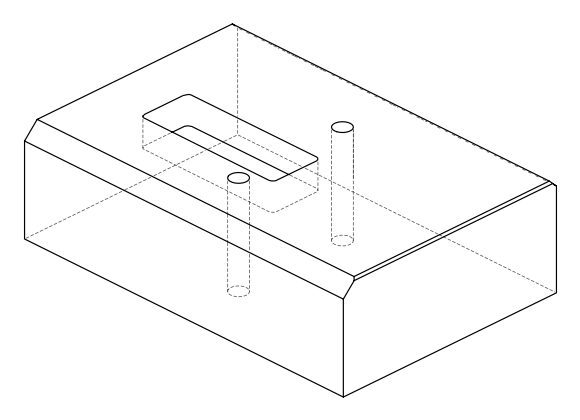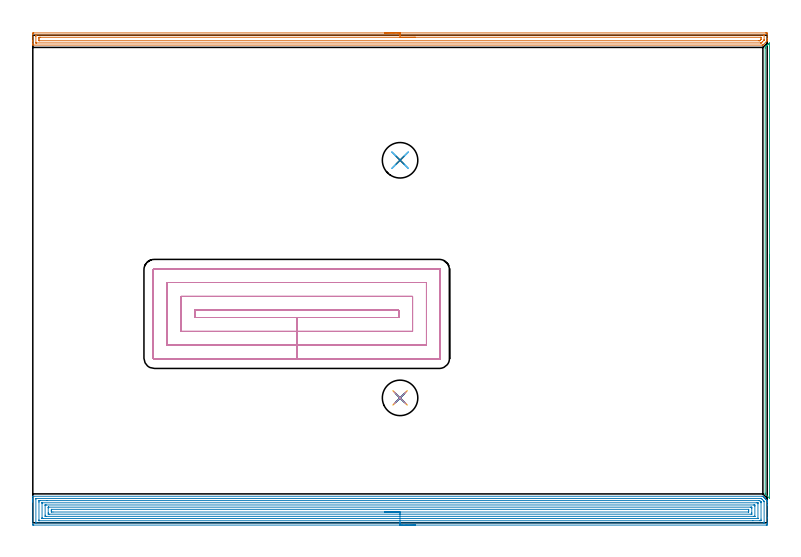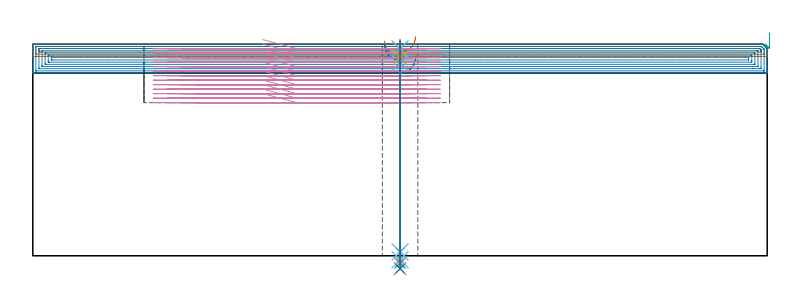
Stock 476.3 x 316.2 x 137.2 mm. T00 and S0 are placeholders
(PLAN: 14 operations, 10 tool changes, 86.5 min)
(1 AREA_MILL | FG_CHAMFER_SURFACE | UGT0205_001 | 11.63 min | 14861 mm3)
(2 AREA_MILL_1 | FG_CHAMFER_SURFACE_1 | UGT0205_001 | 26.97 min | 83279 mm3)
(3 AREA_MILL_2 | FG_CHAMFER_SURFACE_2 | UGT0205_001 | 2.5 min | 1143 mm3)
(4 MILL_RECTANGULAR_POCKET | POCKET_RECTANGULAR_STRAIGHT | NXT0201_011 | Follow Part, ap 3, ae 75% | 41.64 min | 529818 mm3)
(5 SPOT_DRILL | STEP1HOLE | NXT0321_9005460120000 | 0.05 min | 121 mm3)
(6 SPOT_DRILL_1 | STEP1HOLE_1 | NXT0321_9005460120000 | 0.05 min | 222 mm3)
(7 DRILL_BLIND_HOLE_INTO_CENTER | STEP1HOLE | NXT0301_125 | 0.05 min | 81 mm3)
(8 GUN_DRILL_THROUGH_HOLE | STEP1HOLE | UGT0307_001 | 0.61 min | 2562 mm3)
(9 SPADE_DRILL_TO_ENLARGE_THROUGH_HOLE | STEP1HOLE | UGT0306_005 | 0.58 min | 19701 mm3)
(10 DRILL_TO_ENLARGE_THROUGH_HOLE | STEP1HOLE | UGT0301_055 | 0.59 min | 34330 mm3)
(11 DRILL_BLIND_HOLE_INTO_CENTER_1 | STEP1HOLE_1 | NXT0301_125 | 0.05 min | 184 mm3)
(12 GUN_DRILL_THROUGH_HOLE_1 | STEP1HOLE_1 | UGT0307_001 | 0.61 min | 2469 mm3)
(13 SPADE_DRILL_TO_ENLARGE_THROUGH_HOLE_1 | STEP1HOLE_1 | UGT0306_005 | 0.58 min | 19793 mm3)
(14 DRILL_TO_ENLARGE_THROUGH_HOLE_1 | STEP1HOLE_1 | UGT0301_055 | 0.59 min | 34333 mm3)
(TOOL UGT0205_001 | Chamfer Mill 20 x 3 x 45 deg. | D20 FL50 Z2)
(TOOL NXT0201_011 | ENDMILL 12mm [2P460-1200-NA 1630] | D12 FL38 Z6)
(TOOL NXT0321_9005460120000 | NC Spot Drill, 142deg, 12mm, Carbide, Uncoated | D12 PA142 FL30 Z2)
(TOOL NXT0301_125 | Carbide Drill 6mm [861.1-0600-018A1-GP GC34] | D6 PA150 FL18.7 Z2)
(TOOL UGT0307_001 | Gun Drill 5 mm | D5 PA130 FL24 Z1)
(TOOL UGT0306_005 | Spade Drill 14.5mm | D14.5 PA132 FL10 Z2)
(TOOL UGT0301_055 | Twist Drill 23 mm | D23 PA118 FL155 Z2)
(OP 1 AREA_MILL)
G17 G21 G94 G90
T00 M6
G54
G17 G0 G90 X228.15 Y317.7 S1061 M3
G43 Z147.2 H0
Z139.3
G94 G1 X228.188 Z138.428 F250.
X228.302 Z137.564
X228.491 Z136.712
X228.753 Z135.88
X229.087 Z135.074
X229.49 Z134.3
X229.958 Z133.564
X230.49 Z132.872
X231.079 Z132.229
X231.722 Z131.64
X232.414 Z131.108
X233.15 Z130.64
X233.924 Z130.237
X234.73 Z129.903
X235.562 Z129.641
X236.414 Z129.452
X237.278 Z129.338
X238.15 Z129.3
X475.251
X475.687 Y317.699 Z129.301
X476.118 Y317.695 Z129.303
X476.29 Y317.691 Z129.305
X476.3 Y317.27 Z129.726
Y314.078 Z132.918
Y313.75 Z133.244
X476.299 Y312.65 Z134.348
X476.297 Y312.607 Z134.39
X476.282 Y312.581 Z134.416
X476.132 Y312.43 Z134.566
X475.985 Y312.284 Z134.715
X475.699 Y311.999 Z135.001
X473.901 Y310.2 Z136.798
X473.709 Y310.008 Z136.991
X473.702 Y310.002 Z136.998
X473.507 Y309.803 Z137.188
X473.008 Y309.8 Z137.2
X0.167
X0.01 Y309.806 Z137.193
X0. Y310.121 Z136.878
Y310.454 Z136.546
Y311.11 Z135.885
Y312.318 Z134.678
Y312.87 Z134.124
Y316.994 Z130.003
X0.004 Y317.27 Z129.727
X0.01 Y317.692 Z129.306
X0.181 Y317.695 Z129.303
X0.613 Y317.7 Z129.3
X238.15
Y316.286 Z130.714
X473.901 Y316.285 Z130.715
X474.007
X474.265 Y316.28 Z130.72
X474.289 Y316.279 Z130.721
X474.293 Y316.26 Z130.74
X474.298 Y316.229 Z130.771
X474.299 Y316.198 Z130.802
X474.3 Y315.997 Z131.003
X474.298 Y313.358 Z133.642
X474.292 Y313.114 Z133.886
X474.29 Y313.055 Z133.945
X474.246 Y313.007 Z133.993
X474.118 Y312.87 Z134.13
X474.011 Y312.761 Z134.239
X473.901 Y312.651 Z134.349
X473.241 Y311.99 Z135.01
X473.008 Y311.758 Z135.242
X472.679 Y311.434 Z135.566
X472.486 Y311.248 Z135.752
X472.454 Y311.221 Z135.779
X472.41 Y311.219 Z135.781
X472.312 Y311.216 Z135.784
X472.115 Y311.215 Z135.785
X472.009 Y311.214 Z135.786
X2.399 Y311.215 Z135.785
X2.293
X2.035 Y311.22 Z135.78
X2.011 Y311.221 Z135.779
X2.007 Y311.24 Z135.76
X2.002 Y311.272 Z135.728
X2.001 Y311.302 Z135.698
X2. Y311.503 Z135.497
X2.002 Y315.51 Z131.49
X2.004 Y315.899 Z131.101
X2.015 Y316.279 Z130.721
X2.399 Y316.284 Z130.716
X2.505 Y316.285 Z130.715
X238.15 Y316.286 Z130.714
Y314.872 Z132.128
X471.87 Y314.871 Z132.129
X472.115 Y314.87 Z132.13
X472.196 Y314.868 Z132.132
X472.26 Y314.865 Z132.135
X472.29 Y314.859 Z132.141
X472.292 Y314.812 Z132.188
X472.297 Y314.63 Z132.37
X472.299 Y314.448 Z132.552
X472.298 Y313.75 Z133.25
X472.296 Y313.572 Z133.428
X472.29 Y313.509 Z133.491
X472.253 Y313.464 Z133.536
X472.115 Y313.317 Z133.683
X471.891 Y313.091 Z133.909
X471.669 Y312.87 Z134.13
X471.444 Y312.652 Z134.348
X471.428 Y312.639 Z134.361
X471.404 Y312.635 Z134.365
X471.344 Y312.632 Z134.368
X471.222 Y312.63 Z134.37
X470.574 Y312.629 Z134.371
X4.43
X4.185 Y312.63 Z134.37
X4.104 Y312.632 Z134.368
X4.04 Y312.635 Z134.365
X4.01 Y312.641 Z134.359
X4.008 Y312.688 Z134.312
X4.003 Y312.87 Z134.13
X4. Y313.052 Z133.948
Y313.75 Z133.25
Y313.932 Z133.068
X4.002 Y314.63 Z132.37
X4.005 Y314.808 Z132.192
X4.011 Y314.865 Z132.135
X4.063 Y314.867 Z132.133
X4.185 Y314.869 Z132.131
X4.833 Y314.871 Z132.129
X5.078 Y314.872 Z132.128
X238.15
X239.022 Z132.166
X239.886 Z132.28
X240.738 Z132.469
X241.57 Z132.732
X242.376 Z133.065
X243.15 Z133.468
X243.886 Z133.937
X244.578 Z134.468
X245.221 Z135.057
X245.81 Z135.701
X246.342 Z136.393
X246.81 Z137.128
X247.213 Z137.902
X247.547 Z138.708
X247.809 Z139.54
X247.998 Z140.392
X248.112 Z141.257
X248.15 Z142.128
G0 Z147.2
M5
M2
(OP 2 AREA_MILL_1)
G17 G21 G94 G90
T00 M6
G54
G17 G0 G90 X248.15 Y-1.5 S1061 M3
G43 Z147.2 H0
Z128.5
G94 G1 X248.112 Z127.628 F250.
X247.998 Z126.764
X247.809 Z125.912
X247.547 Z125.08
X247.213 Z124.274
X246.81 Z123.5
X246.342 Z122.764
X245.81 Z122.072
X245.221 Z121.429
X244.578 Z120.84
X243.886 Z120.309
X243.15 Z119.84
X242.376 Z119.437
X241.57 Z119.103
X240.738 Z118.841
X239.886 Z118.652
X239.022 Z118.538
X238.15 Z118.5
X0.613
X0.221 Y-1.496 Z118.503
X0.01 Y-1.492 Z118.506
X0. Y-1.277 Z118.72
Y13.437 Z133.432
Y14.045 Z134.039
Y14.6 Z134.596
Y14.93 Z134.926
Y15.485 Z135.481
Y15.815 Z135.81
Y16.827 Z136.826
X0.008 Y17.179 Z137.171
X0.01 Y17.197 Z137.188
X0.167 Y17.2 Z137.2
X473.008
X473.495 Z137.181
X473.548 Y17.153 Z137.15
X473.559 Y17.142 Z137.14
X473.901 Y16.8 Z136.798
X474.002 Y16.7 Z136.696
X474.099 Y16.602 Z136.601
X474.199 Y16.502 Z136.501
X474.297 Y16.405 Z136.401
X474.391 Y16.309 Z136.309
X474.496 Y16.204 Z136.203
X474.592 Y16.11 Z136.106
X474.683 Y16.017 Z136.016
X474.794 Y15.906 Z135.906
X474.887 Y15.815 Z135.811
X474.976 Y15.724 Z135.724
X475.092 Y15.609 Z135.608
X475.182 Y15.52 Z135.516
X475.268 Y15.432 Z135.431
X475.389 Y15.311 Z135.31
X475.477 Y15.225 Z135.221
X475.561 Y15.14 Z135.139
X475.687 Y15.013 Z135.013
X475.772 Y14.93 Z134.926
X476.012 Y14.688 Z134.688
X476.213 Y14.487 Z134.486
X476.282 Y14.416 Z134.415
X476.3 Y14.393 Z134.39
Y14.045 Z134.043
Y13.992 Z133.991
Y13.16 Z133.154
Y11.945 Z131.941
Y11.39 Z131.384
Y3.122 Z123.119
Y-0.115 Z119.883
X476.299 Y-0.392 Z119.605
X476.295 Y-0.999 Z118.998
X476.291 Y-1.492 Z118.506
X476.186 Y-1.494 Z118.504
X475.687 Y-1.5 Z118.5
X238.15
Y-0.086 Z119.914
X2.177
X2.081 Y-0.085 Z119.915
X2.033 Y-0.082 Z119.918
X2.015 Y-0.079 Z119.921
X2.01 Y-0.07 Z119.93
X2.005 Y0.04 Z120.04
X2.001 Y0.28 Z120.28
Y15.324 Z135.324
X2.007 Y15.72 Z135.72
X2.01 Y15.77 Z135.77
X2.025 Y15.779 Z135.779
X2.075 Y15.782 Z135.782
X2.183 Y15.785 Z135.785
X2.399 Y15.786 Z135.786
X472.145 Y15.785 Z135.785
X472.359 Y15.779 Z135.779
X472.468 Y15.77 Z135.77
X472.685 Y15.559 Z135.559
X473.008 Y15.242 Z135.242
X473.321 Y14.93 Z134.93
X473.901 Y14.348 Z134.348
X474.196 Y14.045 Z134.045
X474.29 Y13.944 Z133.944
X474.294 Y13.847 Z133.847
X474.299 Y13.65 Z133.65
Y0.376 Z120.376
X474.293 Y-0.02 Z119.98
X474.29 Y-0.07 Z119.93
X474.275 Y-0.079 Z119.921
X474.225 Y-0.082 Z119.918
X474.117 Y-0.084 Z119.916
X473.901 Y-0.086 Z119.914
X238.15
Y1.329 Z121.329
X4.075
X4.035 Y1.33 Z121.33
X4.014 Y1.332 Z121.332
X4.01 Y1.334 Z121.334
X4.007 Y1.35 Z121.35
X4.002 Y1.472 Z121.472
X4. Y1.655 Z121.655
Y1.839 Z121.839
Y13.343 Z133.343
X4.005 Y14.045 Z134.045
X4.009 Y14.219 Z134.219
X4.029 Y14.365 Z134.365
X4.185 Y14.366 Z134.366
X4.749 Y14.37 Z134.37
X9.272 Y14.372 Z134.372
X470.893 Y14.371 Z134.371
X471.222 Y14.369 Z134.369
X471.332 Y14.368 Z134.368
X471.415 Y14.365 Z134.365
X471.482 Y14.306 Z134.306
X471.751 Y14.045 Z134.045
X472.115 Y13.685 Z133.685
X472.245 Y13.552 Z133.552
X472.275 Y13.518 Z133.518
X472.287 Y13.502 Z133.502
X472.291 Y13.465 Z133.465
X472.297 Y13.343 Z133.343
X472.299 Y13.16 Z133.16
X472.3 Y12.976 Z132.976
Y2.357 Z122.357
X472.295 Y1.655 Z121.655
X472.291 Y1.481 Z121.481
X472.271 Y1.335 Z121.335
X472.115 Y1.334 Z121.334
X471.551 Y1.33 Z121.33
X467.026 Y1.328 Z121.328
X238.15 Y1.329 Z121.329
Y2.743 Z122.743
X6.66
X6.108 Y2.745 Z122.745
X6.05 Y2.747 Z122.747
X6.016 Y2.749 Z122.749
X6.01 Y2.787 Z122.787
X6.006 Y2.99 Z122.99
X6. Y3.396 Z123.396
X6.001 Y12.703 Z132.703
X6.003 Y12.917 Z132.917
X6.006 Y12.943 Z132.943
X6.01 Y12.95 Z132.95
X6.018 Y12.953 Z132.953
X6.077 Y12.956 Z132.956
X6.176 Y12.957 Z132.957
X469.641
X470.192 Y12.955 Z132.955
X470.25 Y12.953 Z132.953
X470.284 Y12.951 Z132.951
X470.29 Y12.913 Z132.913
X470.294 Y12.71 Z132.71
X470.3 Y12.304 Z132.304
X470.299 Y2.997 Z122.997
X470.297 Y2.783 Z122.783
X470.294 Y2.757 Z122.757
X470.29 Y2.75 Z122.75
X470.282 Y2.747 Z122.747
X470.223 Y2.744 Z122.744
X470.124 Y2.743 Z122.743
X238.15
Y4.157 Z124.157
X8.65
X8.495 Y4.158 Z124.158
X8.186 Y4.164 Z124.164
X8.009 Y4.168 Z124.168
X8.006 Y4.218 Z124.218
X8.003 Y4.31 Z124.31
X8. Y4.954 Z124.954
Y11.47 Z131.47
X8.002 Y11.511 Z131.511
X8.005 Y11.53 Z131.53
X8.008 Y11.534 Z131.534
X8.032 Y11.537 Z131.537
X8.341 Y11.542 Z131.542
X8.496 Y11.543 Z131.543
X8.65
X467.65
X467.805 Y11.542 Z131.542
X468.114 Y11.536 Z131.536
X468.291 Y11.532 Z131.532
X468.294 Y11.482 Z131.482
X468.297 Y11.39 Z131.39
X468.3 Y10.746 Z130.746
Y4.23 Z124.23
X468.298 Y4.19 Z124.19
X468.295 Y4.17 Z124.17
X468.292 Y4.166 Z124.166
X468.268 Y4.163 Z124.163
X467.959 Y4.158 Z124.158
X467.805 Y4.157 Z124.157
X467.65
X238.15
Y5.571 Z125.571
X10.949 Y5.572 Z125.572
X10.436 Y5.574 Z125.574
X10.05 Y5.578 Z125.578
X10.01 Y5.582 Z125.582
X10.004 Y5.623 Z125.623
X10.001 Y6.08 Z126.08
X10. Y6.512 Z126.512
Y9.62 Z129.62
X10.002 Y10.05 Z130.05
X10.008 Y10.113 Z130.113
X10.012 Y10.123 Z130.123
X10.02 Y10.125 Z130.125
X10.051 Y10.127 Z130.127
X10.179 Y10.128 Z130.128
X10.436 Y10.129 Z130.129
X465.351 Y10.128 Z130.128
X465.864 Y10.126 Z130.126
X466.251 Y10.122 Z130.122
X466.29 Y10.118 Z130.118
X466.296 Y10.077 Z130.077
X466.299 Y9.62 Z129.62
X466.3 Y9.188 Z129.188
Y6.533 Z126.533
Y6.08 Z126.08
X466.298 Y5.65 Z125.65
X466.292 Y5.587 Z125.587
X466.288 Y5.577 Z125.577
X466.28 Y5.575 Z125.575
X466.249 Y5.573 Z125.573
X466.121 Y5.572 Z125.572
X465.864 Y5.571 Z125.571
X238.15
Y6.985 Z126.985
X13.095
X12.222 Y6.99 Z126.99
X12.014 Y6.992 Z126.992
X12.004 Y7.41 Z127.41
X12.001 Y7.631 Z127.631
X12. Y7.85 Z127.85
X12.001 Y8.069 Z128.069
X12.004 Y8.29 Z128.29
X12.014 Y8.708 Z128.708
X12.222 Y8.714 Z128.714
X12.243
X464.099
X464.276 Y8.708 Z128.708
X464.293 Y8.651 Z128.651
X464.296 Y8.63 Z128.63
X464.299 Y8.515 Z128.515
X464.3 Y7.85 Z127.85
X464.299 Y7.631 Z127.631
X464.296 Y7.41 Z127.41
X464.286 Y6.992 Z126.992
X464.078 Y6.986 Z126.986
X464.057
X238.15 Y6.985 Z126.985
X237.278 Z127.023
X236.414 Z127.137
X235.562 Z127.326
X234.73 Z127.588
X233.924 Z127.922
X233.15 Z128.325
X232.414 Z128.794
X231.722 Z129.325
X231.079 Z129.914
X230.49 Z130.557
X229.958 Z131.25
X229.49 Z131.985
X229.087 Z132.759
X228.753 Z133.565
X228.491 Z134.397
X228.302 Z135.249
X228.188 Z136.114
X228.15 Z136.985
G0 Z147.2
M5
M2
(OP 3 AREA_MILL_2)
G17 G21 G94 G90
T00 M6
G54
G17 G0 G90 X477.8 Y173.5 S1061 M3
G43 Z147.2 H0
Z144.4
G94 G1 Y173.462 Z143.528 F250.
Y173.348 Z142.663
Y173.159 Z141.812
Y172.897 Z140.98
Y172.563 Z140.174
Y172.16 Z139.4
Y171.692 Z138.664
Y171.161 Z137.972
Y170.571 Z137.329
Y169.928 Z136.74
Y169.236 Z136.208
Y168.5 Z135.74
Y167.726 Z135.337
Y166.92 Z135.003
Y166.088 Z134.741
Y165.237 Z134.552
Y164.372 Z134.438
Y163.5 Z134.4
X477.799 Y16.073 Z134.401
X477.798 Y16.038
X477.792 Y15.917 Z134.406
X477.729 Y15.975 Z134.469
X477.626 Y16.073 Z134.572
X475.073 Y18.627 Z137.127
X475.022 Y18.68 Z137.177
X475.007 Y18.7 Z137.193
X475. Y19.201 Z137.2
Y307.8
X475.007 Y308.3 Z137.193
X475.02 Y308.32 Z137.18
X475.514 Y308.816 Z136.682
X475.865 Y309.165 Z136.335
X476.053 Y309.353 Z136.146
X476.286 Y309.586 Z135.912
X476.4 Y309.702 Z135.796
X476.729 Y310.03 Z135.47
X476.962 Y310.262 Z135.238
X477.179 Y310.48 Z135.019
X477.286 Y310.588 Z134.91
X477.729 Y311.029 Z134.471
X477.778 Y311.076 Z134.421
X477.795 Y311.083 Z134.404
X477.8 Y311.076 Z134.4
Y163.5
Y162.628 Z134.438
Y161.764 Z134.552
Y160.912 Z134.741
Y160.08 Z135.003
Y159.274 Z135.337
Y158.5 Z135.74
Y157.764 Z136.208
Y157.072 Z136.74
Y156.429 Z137.329
Y155.84 Z137.972
Y155.309 Z138.664
Y154.84 Z139.4
Y154.437 Z140.174
Y154.103 Z140.98
Y153.841 Z141.812
Y153.652 Z142.663
Y153.538 Z143.528
Y153.5 Z144.4
G0 Z147.2
M5
M2
(OP 4 MILL_RECTANGULAR_POCKET)
G17 G21 G94 G90
T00 M6
G54
G17 G0 G90 X149.124 Y133.1 S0 M3
G43 Z147.2 H1
Z140.2
G94 G1 X171.2 Z134.285 F250.
X237.3 F500.
Y137.8
X105.1
Y133.1
X171.2
Y124.1
X246.3
Y146.8
X96.1
Y124.1
X171.2
Y115.1
X255.3
Y155.8
X87.1
Y115.1
X171.2
Y106.1
X263.6
G3 X264.3 Y106.8 R0.7
G1 Y164.1
G3 X263.6 Y164.8 R0.7
G1 X78.8
G3 X78.1 Y164.1 R0.7
G1 Y106.8
G3 X78.8 Y106.1 R0.7
G1 X171.2
X172.2
G0 X149.124 Y133.1 Z137.285
G1 X171.2 Z131.369 F250.
X237.3 F500.
Y137.8
X105.1
Y133.1
X171.2
Y124.1
X246.3
Y146.8
X96.1
Y124.1
X171.2
Y115.1
X255.3
Y155.8
X87.1
Y115.1
X171.2
Y106.1
X263.6
G3 X264.3 Y106.8 R0.7
G1 Y164.1
G3 X263.6 Y164.8 R0.7
G1 X78.8
G3 X78.1 Y164.1 R0.7
G1 Y106.8
G3 X78.8 Y106.1 R0.7
G1 X171.2
X172.2
G0 X149.124 Y133.1 Z134.369
G1 X171.2 Z128.454 F250.
X237.3 F500.
Y137.8
X105.1
Y133.1
X171.2
Y124.1
X246.3
Y146.8
X96.1
Y124.1
X171.2
Y115.1
X255.3
Y155.8
X87.1
Y115.1
X171.2
Y106.1
X263.6
G3 X264.3 Y106.8 R0.7
G1 Y164.1
G3 X263.6 Y164.8 R0.7
G1 X78.8
G3 X78.1 Y164.1 R0.7
G1 Y106.8
G3 X78.8 Y106.1 R0.7
G1 X171.2
X172.2
G0 X149.124 Y133.1 Z131.454
G1 X171.2 Z125.538 F250.
X237.3 F500.
Y137.8
X105.1
Y133.1
X171.2
Y124.1
X246.3
Y146.8
X96.1
Y124.1
X171.2
Y115.1
X255.3
Y155.8
X87.1
Y115.1
X171.2
Y106.1
X263.6
G3 X264.3 Y106.8 R0.7
G1 Y164.1
G3 X263.6 Y164.8 R0.7
G1 X78.8
G3 X78.1 Y164.1 R0.7
G1 Y106.8
G3 X78.8 Y106.1 R0.7
G1 X171.2
X172.2
G0 X149.124 Y133.1 Z128.538
G1 X171.2 Z122.623 F250.
X237.3 F500.
Y137.8
X105.1
Y133.1
X171.2
Y124.1
X246.3
Y146.8
X96.1
Y124.1
X171.2
Y115.1
X255.3
Y155.8
X87.1
Y115.1
X171.2
Y106.1
X263.6
G3 X264.3 Y106.8 R0.7
G1 Y164.1
G3 X263.6 Y164.8 R0.7
G1 X78.8
G3 X78.1 Y164.1 R0.7
G1 Y106.8
G3 X78.8 Y106.1 R0.7
G1 X171.2
X172.2
G0 X149.124 Y133.1 Z125.623
G1 X171.2 Z119.708 F250.
X237.3 F500.
Y137.8
X105.1
Y133.1
X171.2
Y124.1
X246.3
Y146.8
X96.1
Y124.1
X171.2
Y115.1
X255.3
Y155.8
X87.1
Y115.1
X171.2
Y106.1
X263.6
G3 X264.3 Y106.8 R0.7
G1 Y164.1
G3 X263.6 Y164.8 R0.7
G1 X78.8
G3 X78.1 Y164.1 R0.7
G1 Y106.8
G3 X78.8 Y106.1 R0.7
G1 X171.2
X172.2
G0 X149.124 Y133.1 Z122.708
G1 X171.2 Z116.792 F250.
X237.3 F500.
Y137.8
X105.1
Y133.1
X171.2
Y124.1
X246.3
Y146.8
X96.1
Y124.1
X171.2
Y115.1
X255.3
Y155.8
X87.1
Y115.1
X171.2
Y106.1
X263.6
G3 X264.3 Y106.8 R0.7
G1 Y164.1
G3 X263.6 Y164.8 R0.7
G1 X78.8
G3 X78.1 Y164.1 R0.7
G1 Y106.8
G3 X78.8 Y106.1 R0.7
G1 X171.2
X172.2
G0 X149.124 Y133.1 Z119.792
G1 X171.2 Z113.877 F250.
X237.3 F500.
Y137.8
X105.1
Y133.1
X171.2
Y124.1
X246.3
Y146.8
X96.1
Y124.1
X171.2
Y115.1
X255.3
Y155.8
X87.1
Y115.1
X171.2
Y106.1
X263.6
G3 X264.3 Y106.8 R0.7
G1 Y164.1
G3 X263.6 Y164.8 R0.7
G1 X78.8
G3 X78.1 Y164.1 R0.7
G1 Y106.8
G3 X78.8 Y106.1 R0.7
G1 X171.2
X172.2
G0 X149.124 Y133.1 Z116.877
G1 X171.2 Z110.962 F250.
X237.3 F500.
Y137.8
X105.1
Y133.1
X171.2
Y124.1
X246.3
Y146.8
X96.1
Y124.1
X171.2
Y115.1
X255.3
Y155.8
X87.1
Y115.1
X171.2
Y106.1
X263.6
G3 X264.3 Y106.8 R0.7
G1 Y164.1
G3 X263.6 Y164.8 R0.7
G1 X78.8
G3 X78.1 Y164.1 R0.7
G1 Y106.8
G3 X78.8 Y106.1 R0.7
G1 X171.2
X172.2
G0 X149.124 Y133.1 Z113.962
G1 X171.2 Z108.046 F250.
X237.3 F500.
Y137.8
X105.1
Y133.1
X171.2
Y124.1
X246.3
Y146.8
X96.1
Y124.1
X171.2
Y115.1
X255.3
Y155.8
X87.1
Y115.1
X171.2
Y106.1
X263.6
G3 X264.3 Y106.8 R0.7
G1 Y164.1
G3 X263.6 Y164.8 R0.7
G1 X78.8
G3 X78.1 Y164.1 R0.7
G1 Y106.8
G3 X78.8 Y106.1 R0.7
G1 X171.2
X172.2
G0 X149.124 Y133.1 Z111.046
G1 X171.2 Z105.131 F250.
X237.3 F500.
Y137.8
X105.1
Y133.1
X171.2
Y124.1
X246.3
Y146.8
X96.1
Y124.1
X171.2
Y115.1
X255.3
Y155.8
X87.1
Y115.1
X171.2
Y106.1
X263.6
G3 X264.3 Y106.8 R0.7
G1 Y164.1
G3 X263.6 Y164.8 R0.7
G1 X78.8
G3 X78.1 Y164.1 R0.7
G1 Y106.8
G3 X78.8 Y106.1 R0.7
G1 X171.2
X172.2
G0 X149.124 Y133.1 Z108.131
G1 X171.2 Z102.215 F250.
X237.3 F500.
Y137.8
X105.1
Y133.1
X171.2
Y124.1
X246.3
Y146.8
X96.1
Y124.1
X171.2
Y115.1
X255.3
Y155.8
X87.1
Y115.1
X171.2
Y106.1
X263.6
G3 X264.3 Y106.8 R0.7
G1 Y164.1
G3 X263.6 Y164.8 R0.7
G1 X78.8
G3 X78.1 Y164.1 R0.7
G1 Y106.8
G3 X78.8 Y106.1 R0.7
G1 X171.2
X172.2
G0 X149.124 Y133.1 Z105.215
G1 X171.2 Z99.3 F250.
X237.3 F500.
Y137.8
X105.1
Y133.1
X171.2
Y124.1
X246.3
Y146.8
X96.1
Y124.1
X171.2
Y115.1
X255.3
Y155.8
X87.1
Y115.1
X171.2
Y106.1
X263.6
G3 X264.3 Y106.8 R0.7
G1 Y164.1
G3 X263.6 Y164.8 R0.7
G1 X78.8
G3 X78.1 Y164.1 R0.7
G1 Y106.8
G3 X78.8 Y106.1 R0.7
G1 X171.2
X172.2
G0 Z147.2
M5
M2
(OP 5 SPOT_DRILL)
G17 G21 G94 G90
T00 M6
G54
G17 G0 G90 X238.2 Y81. S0 M3
G43 Z147.2 H0
G94 G81 G98 Z134.2 F250. R140.2
G80
M5
M2
(OP 6 SPOT_DRILL_1)
G17 G21 G94 G90
T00 M6
G54
G17 G0 G90 X238.2 Y235.1 S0 M3
G43 Z147.2 H0
G94 G81 G98 Z134.2 F250. R140.2
G80
M5
M2
(OP 7 DRILL_BLIND_HOLE_INTO_CENTER)
G17 G21 G94 G90
T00 M6
G54
G17 G0 G90 X238.2 Y81. S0 M3
G43 Z147.2 H1
G94 G81 G98 Z128.2 F250. R139.2
G80
M5
M2
(OP 8 GUN_DRILL_THROUGH_HOLE)
G17 G21 G94 G90
T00 M6
G54
G17 G0 G90 X238.2 Y81. M8
G43 Z147.2 H0
Z134.39
S716 M3
G94 G1 Z125.204 F125. M26
G4 X.084
Z2.5 F250.
G4 X.084
Z-2.666 F125.
G4 X.084
M5
M9
G0 Z134.39
Z147.2
M2
(OP 9 SPADE_DRILL_TO_ENLARGE_THROUGH_HOLE)
G17 G21 G94 G90
T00 M6
G54
G17 G0 G90 X238.2 Y81. S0 M3
G43 Z147.2 H0
G94 G73 G98 Z-4.728 F250. Q14.193 R139.2
G80
M5
M2
(OP 10 DRILL_TO_ENLARGE_THROUGH_HOLE)
G17 G21 G94 G90
T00 M6
G54
G17 G0 G90 X238.2 Y81. S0 M3
G43 Z147.2 H0
G94 G73 G98 Z-8.41 F250. Q20.801 R139.2
G80
M5
M2
(OP 11 DRILL_BLIND_HOLE_INTO_CENTER_1)
G17 G21 G94 G90
T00 M6
G54
G17 G0 G90 X238.2 Y235.1 S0 M3
G43 Z147.2 H1
G94 G81 G98 Z128.2 F250. R139.2
G80
M5
M2
(OP 12 GUN_DRILL_THROUGH_HOLE_1)
G17 G21 G94 G90
T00 M6
G54
G17 G0 G90 X238.2 Y235.1 M8
G43 Z147.2 H0
Z134.39
S716 M3
G94 G1 Z125.204 F125. M26
G4 X.084
Z2.5 F250.
G4 X.084
Z-2.666 F125.
G4 X.084
M5
M9
G0 Z134.39
Z147.2
M2
(OP 13 SPADE_DRILL_TO_ENLARGE_THROUGH_HOLE_1)
G17 G21 G94 G90
T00 M6
G54
G17 G0 G90 X238.2 Y235.1 S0 M3
G43 Z147.2 H0
G94 G73 G98 Z-4.728 F250. Q14.193 R139.2
G80
M5
M2
(OP 14 DRILL_TO_ENLARGE_THROUGH_HOLE_1)
G17 G21 G94 G90
T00 M6
G54
G17 G0 G90 X238.2 Y235.1 S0 M3
G43 Z147.2 H0
G94 G73 G98 Z-8.41 F250. Q20.801 R139.2
G80
M5
M2
